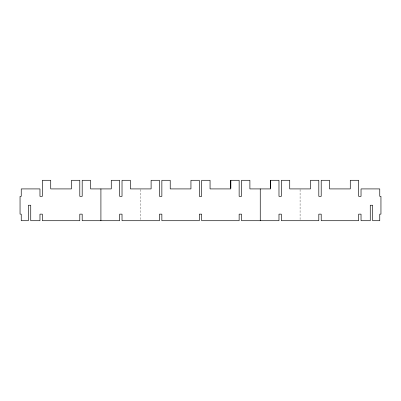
<?xml version="1.0" encoding="UTF-8"?>
<svg xmlns="http://www.w3.org/2000/svg" width="401" height="401" viewBox="0 0 401 401"><rect width="100%" height="100%" fill="white"/><g stroke="black" fill="none" stroke-linecap="round" stroke-linejoin="round"><path stroke-width="0.3" stroke-dasharray="2 1.5" d="M300.088 189.538L300.088 220.094M140.746 189.538L140.746 220.094"/><path stroke-width="0.6" d="M100.912 220.715L100.912 188.916M230.775 188.119L230.775 180.285L239.141 180.285L239.141 196.35L241.527 196.35L241.527 180.285L249.893 180.285L249.893 188.916L270.61 188.916L270.61 180.285L278.976 180.285L278.976 196.35L281.367 196.35L281.362 180.285L289.728 180.285L289.728 188.916L310.444 188.916L310.444 180.285L318.81 180.285L318.81 196.35L321.201 196.35L321.201 180.285L329.562 180.285L329.562 188.916L350.279 188.916L350.279 180.285L358.644 180.285L358.644 196.35L361.035 196.35L361.035 188.916L379.757 188.916L379.757 196.35L380.95 196.35L380.95 214.144L379.757 214.144L379.757 220.715L372.649 220.715L372.649 205.247L370.263 205.247L370.263 220.715L361.035 220.715L361.035 214.144L358.644 214.144L358.644 220.715L321.201 220.715L321.201 214.144L318.81 214.144L318.81 220.715L281.362 220.715L281.367 214.144L278.976 214.144L278.976 220.715L241.527 220.715L241.527 214.144L239.141 214.144L239.141 220.715L201.693 220.715L201.693 214.144L199.307 214.144L199.307 220.715L161.859 220.715L161.859 214.144L159.473 214.144L159.473 220.715L122.024 220.715L122.024 214.144L119.633 214.144L119.633 220.715L82.19 220.715L82.19 214.144L79.799 214.144L79.799 220.715L42.356 220.715L42.356 214.144L39.965 214.144L39.965 220.715L30.737 220.715L30.737 205.247L28.351 205.247L28.351 220.715L21.243 220.715L21.243 214.144L20.05 214.144L20.05 196.35L21.243 196.35L21.243 188.916L39.965 188.916L39.965 196.35L42.356 196.35L42.356 180.285L50.721 180.285L50.721 188.916L71.438 188.916L71.438 180.285L79.799 180.285L79.799 196.35L82.19 196.35L82.19 180.285L90.556 180.285L90.556 188.916L111.272 188.916L111.272 180.285L119.638 180.285L119.638 196.35L122.024 196.35L122.024 180.285L130.39 180.285L130.39 188.916L151.107 188.916L151.107 180.285L159.473 180.285L159.473 196.35L161.859 196.35L161.859 180.285L170.225 180.285L170.225 188.916L190.941 188.916L190.941 180.285L199.307 180.285L199.307 196.35L201.693 196.35L201.693 180.285L210.059 180.285L210.059 188.916L230.775 188.916L230.775 180.285M270.61 188.119L270.61 180.285M260.254 188.916L260.254 220.715"/></g></svg>
